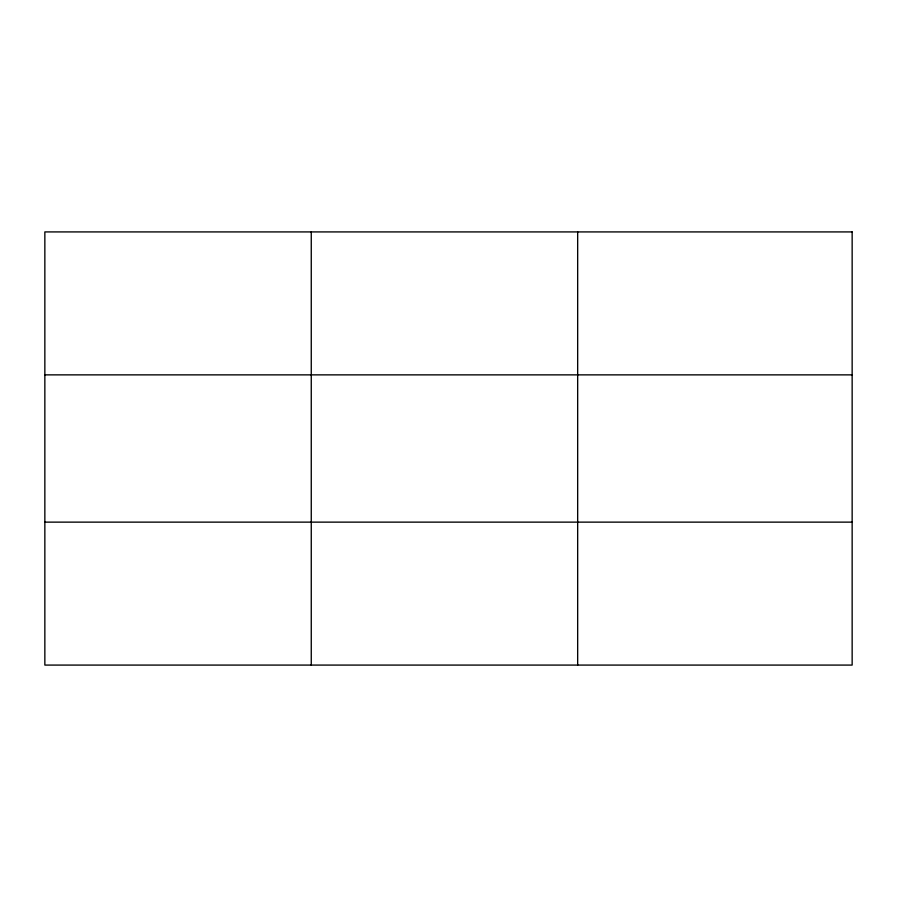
<?xml version="1.0" encoding="UTF-8"?>
<svg xmlns="http://www.w3.org/2000/svg" width="897" height="897" viewBox="0 0 897 897"><rect width="100%" height="100%" fill="white"/><g stroke="black" fill="none" stroke-linecap="round" stroke-linejoin="round"><path stroke-width="1.35" d="M311.259 231.919L311.259 665.081M577.668 231.919L577.668 665.081M44.85 374.868L852.15 374.868M44.85 522.132L852.15 522.132M852.15 231.919L852.15 665.081L44.85 665.081L44.85 231.919L852.15 231.919"/></g></svg>
